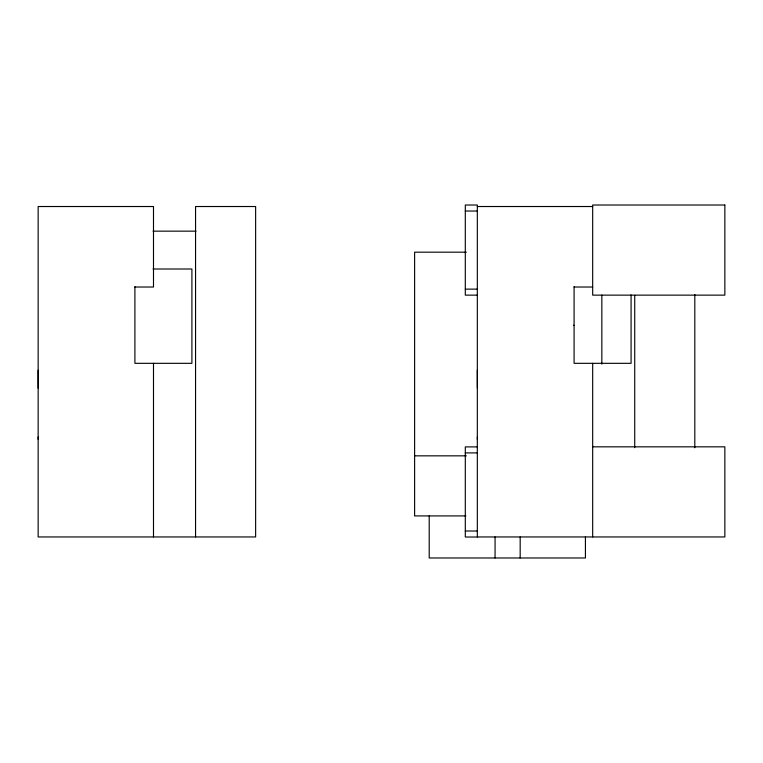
<?xml version="1.0" encoding="UTF-8"?>
<svg xmlns="http://www.w3.org/2000/svg" width="763" height="763" viewBox="0 0 763 763"><rect width="100%" height="100%" fill="white"/><g stroke="black" fill="none" stroke-linecap="round" stroke-linejoin="round"><path stroke-width="1.14" d="M38.15 439.326L38.188 436.97M477.323 439.326L477.361 436.97M477.323 206.525L592.679 206.525M465.306 211.027L477.323 211.027M153.039 231.151L196.024 231.151M466.336 252.181L414.614 252.181L414.614 515.922L465.916 515.922M153.039 269.005L191.904 269.005L191.904 363.322L134.908 363.322L134.908 286.592M134.908 287.022L153.497 287.022L153.497 206.525L38.15 206.525L38.15 536.952L255.634 536.952L255.634 206.525L195.557 206.525L195.557 536.952M574.091 287.022L592.679 287.022M465.306 289.129L477.323 289.129M477.323 295.138L465.306 295.138L465.306 205.018L477.323 205.018L477.323 537.018L465.306 537.018L465.306 446.899L477.323 446.899M592.679 446.832L724.85 446.832L724.85 536.952L477.323 536.952M465.306 452.907L477.323 452.907M414.614 455.845L466.336 455.845M465.306 531.01L477.323 531.01M573.547 325.2L574.091 325.448M477.323 370.236L477.361 388.119M38.15 370.236L38.188 388.119M694.807 294.48L694.807 447.805M634.73 295.405L634.73 447.709M631.077 294.938L631.077 363.322L574.091 363.322L574.091 286.592M601.835 295.062L601.835 364.142M592.679 363.322L592.679 536.952M585.421 536.952L585.421 557.982L429.207 557.982L429.207 515.922M520.175 536.952L520.175 557.982M495.063 536.952L495.063 557.982M153.497 363.322L153.497 536.952M724.85 205.018L592.679 205.018L592.679 295.138L724.85 295.138L724.85 205.018"/></g></svg>
